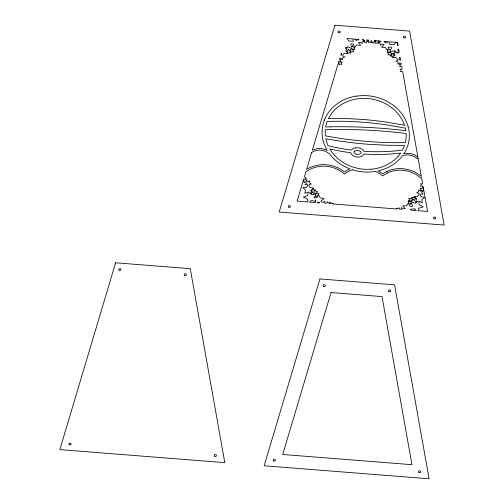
<?xml version="1.0" encoding="UTF-8"?>
<svg xmlns="http://www.w3.org/2000/svg" width="504" height="504" viewBox="0 0 504 504"><rect width="100%" height="100%" fill="white"/><g stroke="black" fill="none" stroke-linecap="round" stroke-linejoin="round"><path stroke-width="0.76" d="M396.056 42.355L393.769 44.793L389.498 44.289L389.756 41.857L397.492 42.468L398.097 45.858L396.944 42.424M387.412 172.954L382.511 175.946L381.925 175.436A27.178 23.656 8.7 0 0 375.738 171.373L372.109 171.858A43.898 38.209 8.7 0 1 363.535 171.914A43.489 37.85 8.7 0 1 352.365 169.735M387.072 171.322L382.561 173.855A28.734 25.011 8.7 0 0 378.214 170.9A43.583 37.932 8.7 0 0 400.598 158.035L402.286 155.975A12.298 10.704 8.7 0 1 416.638 158.225A0.895 0.775 8.7 0 0 418.068 158.023L421.338 176.381L417.022 173.269A29.213 25.427 8.7 0 0 387.066 171.316M303.339 180.331L304.17 180.079L303.698 179.128L297.133 201.127L307.938 201.978L307.591 199.149L303.332 197.096L307.698 195.546L308.347 191.955L304.756 193.259L305.544 190.008L302.828 187.545L306.634 187.324L307.78 185.384L307.251 184.634L304.958 184.54L306.413 183.034L306.029 181.963L305.355 181.78L304.17 182.687L304.076 181.282L303.194 180.81M355.427 147.855L352.888 148.724L351.395 150.085A181.749 158.187 8.7 0 1 328.123 145.706A40.572 35.311 8.7 0 1 325.836 138.745L328.451 139.211A359.812 313.16 8.7 0 0 369.652 144.371L388.2 145.278L404.548 145.398A40.232 35.015 8.7 0 1 402.469 150.097A175.304 152.58 8.7 0 1 364.001 151.313L362.71 149.606L360.228 148.252A8.744 7.61 8.7 0 0 355.427 147.855M356.517 96.169L359.541 95.81A44.018 38.31 8.7 0 1 367.87 95.773A43.709 38.046 8.7 0 1 408.064 126.561M330.731 126.832L325.66 126.958A40.326 35.097 8.7 0 1 327.209 121.395L337.044 121.243A294.109 255.982 8.7 0 1 385.799 124.746L405.386 128.161L405.877 130.738A463.964 403.811 8.7 0 0 330.731 126.825M328.406 118.635L337.989 118.522A297.095 258.577 8.7 0 1 385.484 121.962L404.561 125.225M324.286 120.28L324.299 120.317A43.539 37.895 8.7 0 0 322.396 136.861A1.556 1.355 8.7 0 0 322.466 137.39L322.503 137.661A43.709 38.046 8.7 0 0 325.351 146.891A1.556 1.355 8.7 0 0 325.704 147.647L327.228 150.463A14.263 12.411 8.7 0 0 312.316 150.249L338.373 62.943L339.098 63.397L339.085 64.802L340.345 63.977L341.863 64.48L341.309 63.139L342.26 62.042L340.376 61.69L340.691 61.79L340.131 60.455L341.088 59.359L339.482 59.359L339.772 58.25L340.899 58.13L342.443 59.674L342.789 57.702L344.887 56.952L342.833 55.975L342.714 55.005L344.257 53.229L348.075 53.563L348.9 52.674L350.576 53.229L349.959 51.761L350.702 50.904L350.778 52.366L352.038 51.54L353.556 52.044L352.995 50.702L353.953 49.612L352.353 49.612L353.115 49.052L354.64 49.556L354.079 48.214L356.813 45.02L360.637 45.354L358.483 42.374L360.499 42.16L362.042 43.709L362.395 41.731L364.486 40.981L362.395 39.69L363.945 39.816L364.682 40.956L363.951 42.178L365.52 41.945L366.66 42.985L366.824 41.593L368.166 41.045L368.695 41.366L368.676 42.777L369.936 41.945L371.234 42.626L372.796 42.367L373.955 43.382L374.094 41.99L375.19 41.517L375.852 42.109L375.537 43.476L376.961 42.871L378.359 43.609L378.088 42.216L379.273 41.303L377.603 40.893L380.564 41.126L380.444 41.624L378.309 42.267L380.299 43.344L380.425 45.354L382.126 44.062L384.105 44.591L381.641 47.206L385.466 47.477L387.822 51.074L387.116 52.315L388.679 52.057L389.409 52.7L387.79 52.479L388.615 53.714L387.91 54.955L389.479 54.69L390.631 55.711L390.959 54.237L391.627 55.238L390.921 56.473L392.49 56.215L393.164 56.813L392.547 57.406L396.371 57.676L398.147 60.354L395.961 61.186L397.958 62.257L398.084 64.266L399.785 62.981L401.209 63.359L401.052 64.418L399.464 64.165L400.289 65.4L399.584 66.641L401.152 66.383L401.858 67.007L402.224 69.061L400.308 69.124L401.134 70.358L400.428 71.6L401.997 71.341L402.753 72.009L417.923 157.216M404.454 125.269A40.572 35.311 8.7 0 0 367.668 98.532A40.887 35.582 8.7 0 0 359.976 98.526L357.286 98.847A40.666 35.393 8.7 0 0 328.438 118.642M352.359 169.716A26.945 23.455 8.7 0 0 345.013 173.546L344.408 173.993L341.8 171.921A27.985 24.356 8.7 0 0 308.662 170.1L306.571 171.442A0.888 0.775 8.7 0 1 305.947 171.606L304.599 176.117L304.895 177.509L306.382 178.095L304.97 178.718L304.926 179.191L305.519 179.833L307.112 179.733L306.249 180.892L307.856 181.906L309.721 180.804L309.588 182.807L311.434 184.067L309.21 184.489L308.864 185.396L309.928 187.513L313.709 188.168L312.701 188.931L313.545 189.857L315.145 189.762L314.439 191.23L315.573 190.058L316.121 191.4L317.684 191.778L316.449 192.874L317.507 193.819L319.108 193.725L318.238 194.878L318.597 194.796L320.166 197.908L323.946 198.557L321.111 200.705L321.294 201.732L323.001 202.381L324.872 201.279L324.778 203.314L326.894 203.055L327.216 201.688L328.236 202.816L329.83 202.715L329.131 203.654L330.435 203.622L330.756 202.255L331.777 203.383L333.377 203.282L332.873 203.95L396.805 209.002L396.377 208.259L397.952 208.612L399.086 207.661L399.256 209.066L401.379 209.368L401.461 207.617L403.187 209.002L405.153 208.587L402.633 205.834L406.457 205.783L408.738 202.318L408.007 201.033L409.582 201.386L410.3 200.781L408.681 200.913L409.481 199.723L408.75 198.444L410.325 198.79L411.459 197.839L412.02 199.433L412.688 198.437L411.957 197.159L413.532 197.505L414.389 196.787L413.973 196.377L417.797 196.327L419.089 194.399L418.843 193.442L416.688 192.673L418.66 191.715L418.748 189.706L420.475 191.098L422.069 190.758L420.197 190.638L420.998 189.447L420.267 188.168L421.842 188.515L422.976 187.564L423.146 188.969L423.618 189.195L423.184 186.77L423.127 187.097L422.05 186.014L420.462 186.178L421.268 184.987L420.538 183.708L422.106 184.061L422.623 183.626L421.577 177.742A0.888 0.775 8.7 0 1 420.368 177.692L416.241 174.649A27.449 23.896 8.7 0 0 387.412 172.948M403.855 153.758A14.081 12.253 8.7 0 1 417.873 157.147M403.874 153.777A43.583 37.932 8.7 0 0 408.901 130.026L408.278 127.058A1.537 1.342 8.7 0 0 408.152 126.554M324.828 118.894A43.873 38.184 8.7 0 1 356.511 96.031M324.255 120.116A1.562 1.361 8.7 0 1 324.847 118.957M371.423 169.161A40.912 35.608 8.7 0 1 363.686 169.199A40.616 35.349 8.7 0 1 329.799 148.9A183.147 159.403 8.7 0 0 350.86 152.769A4.505 3.919 8.7 0 0 351.376 154.06L352.724 155.459L355.106 156.624A8.77 7.636 8.7 0 0 359.415 156.983L362.275 156.026L364.046 154.029A177.988 154.911 8.7 0 0 400.636 153.096L399.433 154.728A39.236 34.146 8.7 0 1 398.116 156.309M398.135 156.322A40.585 35.324 8.7 0 1 371.429 169.186M353.178 38.965L353.165 41.221L348.881 41.051L347.029 38.474L353.178 38.965M347.533 52.044L347.521 52.863L346.223 51.232L347.533 52.044M351.874 48.472L351.868 49.001L351.42 48.428L350.986 49.77L349.455 50.135L350.129 50.557L349.247 50.557L348.22 49.26L347.747 50.728L346.128 51.118L345.845 50.759L347.237 47.691L345.221 48.176L347.64 46.74L351.874 48.472M398.154 49.348L397.984 52.933L399.231 52.246L398.67 49.096L398.154 49.348M389.976 51.679L389.926 52.202L390.436 51.71L390.713 53.103L392.194 53.708L391.312 54.085L392.389 54.256L393.448 53.235L393.725 54.627L394.928 55.119L394.034 51.717L397.48 53.14L394.367 50.627L389.976 51.679M393.788 55.843L393.744 56.253L394.493 55.535L393.788 55.843M423.108 190.178L422.862 191.558L422.434 191.129L421.779 192.44L423.058 194.16L420.771 193.895L420.16 194.55L421.079 196.661L424.828 197.48L421.867 199.489L422.283 202.835L418.868 200.976L419.114 204.637L423.272 206.861L418.818 208.228L418.232 210.697L427.581 211.434L423.751 189.951L423.108 190.178M410.848 203.049L410.596 204.429L409.525 203.345L408.574 203.44L409.739 206.111L412.033 206.615L412.644 205.802L411.182 202.929L410.848 203.049M411.592 200.453L411.346 201.833L410.823 201.31L410.886 201.839L415.296 203.143L417.501 201.461L415.573 202.154L416.55 198.948L414.735 197.14L414.836 197.959L416.266 198.652L414.798 199.168L414.546 200.548L413.475 199.464L412.329 199.584L413.06 199.937L411.592 200.453M312.436 189.132L312.203 190.102L310.905 190.499L312.436 189.132M316.228 193.794L315.504 194.267L311.648 194.664L309.651 192.654L311.485 193.643L310.943 190.682L312.108 191.306L312.203 192.711L313.387 191.81L314.187 192.326L313.746 193.662L315.227 193.164L316.228 193.794M315.542 201.392L315.258 202.558L309.55 202.104L311.478 200.491L315.542 201.392M315.781 200.403L315.699 200.724L315.233 199.905L315.781 200.403M115.605 262.779L59.85 449.612L224.803 462.653L190.266 268.682L115.605 262.779M334.952 25.2L279.197 212.026L444.15 225.067L409.607 31.103L334.952 25.2M311.636 152.536L306.596 169.42A29.768 25.906 8.7 0 1 342.374 170.371L344.44 171.902A28.709 24.986 8.7 0 1 350.009 168.916A43.873 38.184 8.7 0 1 329.383 153.657L328.576 153.31A12.493 10.874 8.7 0 0 311.957 152.397A0.907 0.787 8.7 0 1 311.636 152.536M338.789 61.538L338.537 62.383L339.293 62.206L339.551 61.412L338.789 61.538M341.239 53.323L340.969 55.333L341.662 54.747L341.239 53.323M319.908 278.933L264.153 465.759L429.099 478.8L394.563 284.836L319.908 278.933M331.027 292.559L282.706 454.476L411.957 464.694L382.026 296.591L331.027 292.559M352.498 45.94L351.723 47.363L350.639 44.377L351.351 43.634L353.575 44.358L354.394 47.124L353.43 47.124L352.498 45.94M388.748 47.332L387.626 49.94L388.584 50.091L389.636 49.071L390.254 50.602L391.658 47.811L391.028 46.966L388.748 47.332M399.653 57.532L398.998 59.056L400.025 60.197L400.642 60.159L400.157 57.45L399.653 57.532M371.933 41.385L371.404 42.317L370.9 41.108L371.385 40.559L371.933 41.385M376.4 40.799L374.774 41.076L374 40.61L376.4 40.799M317.929 195.924L316.871 197.719L313.986 197.719L315.75 195.098L316.166 196.68L317.35 195.773L317.929 195.924M384.432 41.435L384.073 41.914L386.644 42.972L388.811 41.782L384.432 41.435M354.369 151.232L354.186 151.414A1.506 1.31 8.7 0 0 354.104 152.844L355.799 153.966A6.306 5.494 8.7 0 0 356.952 154.262L357.916 154.337A6.369 5.544 8.7 0 0 358.791 154.274L360.896 153.38A1.506 1.31 8.7 0 0 360.971 151.962L359.283 150.828A6.313 5.494 8.7 0 0 358.13 150.532L357.166 150.457A6.369 5.544 8.7 0 0 356.29 150.52L354.369 151.232M318.396 202.243L317.255 202.715L319.618 202.904L318.396 202.243M358.81 39.721L356.145 40.364L354.413 39.06L358.81 39.721M368.796 40.2L367.353 40.54L367.762 40.792L366.729 40.036L368.796 40.2M414.817 208.946L410.558 209.204L410.672 210.099L416.272 210.546L414.817 208.946M330.416 129.572L325.3 129.698A40.572 35.311 8.7 0 0 325.376 135.891L340.421 138.392A352.542 306.841 8.7 0 0 395.281 142.689L405.355 142.663A40.471 35.223 8.7 0 0 406.167 133.51A461.223 401.43 8.7 0 0 330.416 129.56M323.467 286.329A1.096 0.951 8.7 0 0 325.25 285.856A1.096 0.951 8.7 0 0 323.826 284.722A1.096 0.951 8.7 0 0 323.467 286.329M388.868 291.501A1.096 0.951 8.7 0 0 390.65 291.029A1.096 0.951 8.7 0 0 389.227 289.888A1.096 0.951 8.7 0 0 388.868 291.501M273.596 460.883A1.096 0.951 8.7 0 0 275.386 460.41A1.096 0.951 8.7 0 0 273.956 459.27A1.096 0.951 8.7 0 0 273.596 460.883M418.931 472.374A1.096 0.951 8.7 0 0 420.714 471.901A1.096 0.951 8.7 0 0 419.29 470.761A1.096 0.951 8.7 0 0 418.931 472.374M433.976 218.642A1.096 0.951 8.7 0 0 435.765 218.169A1.096 0.951 8.7 0 0 434.335 217.029A1.096 0.951 8.7 0 0 433.976 218.642M288.647 207.15A1.096 0.951 8.7 0 0 290.43 206.678A1.096 0.951 8.7 0 0 289.006 205.544A1.096 0.951 8.7 0 0 288.647 207.15M403.912 37.769A1.096 0.951 8.7 0 0 405.701 37.296A1.096 0.951 8.7 0 0 404.271 36.162A1.096 0.951 8.7 0 0 403.912 37.769M338.512 32.602A1.096 0.951 8.7 0 0 340.301 32.124A1.096 0.951 8.7 0 0 338.871 30.99A1.096 0.951 8.7 0 0 338.512 32.602M119.171 270.182A1.096 0.951 8.7 0 0 120.954 269.709A1.096 0.951 8.7 0 0 119.53 268.569A1.096 0.951 8.7 0 0 119.171 270.182M184.565 275.354A1.096 0.951 8.7 0 0 186.354 274.875A1.096 0.951 8.7 0 0 184.924 273.741A1.096 0.951 8.7 0 0 184.565 275.354M69.3 444.736A1.096 0.951 8.7 0 0 71.089 444.257A1.096 0.951 8.7 0 0 69.659 443.123A1.096 0.951 8.7 0 0 69.3 444.736M214.628 456.221A1.096 0.951 8.7 0 0 216.418 455.748A1.096 0.951 8.7 0 0 214.994 454.614A1.096 0.951 8.7 0 0 214.628 456.221"/></g></svg>
